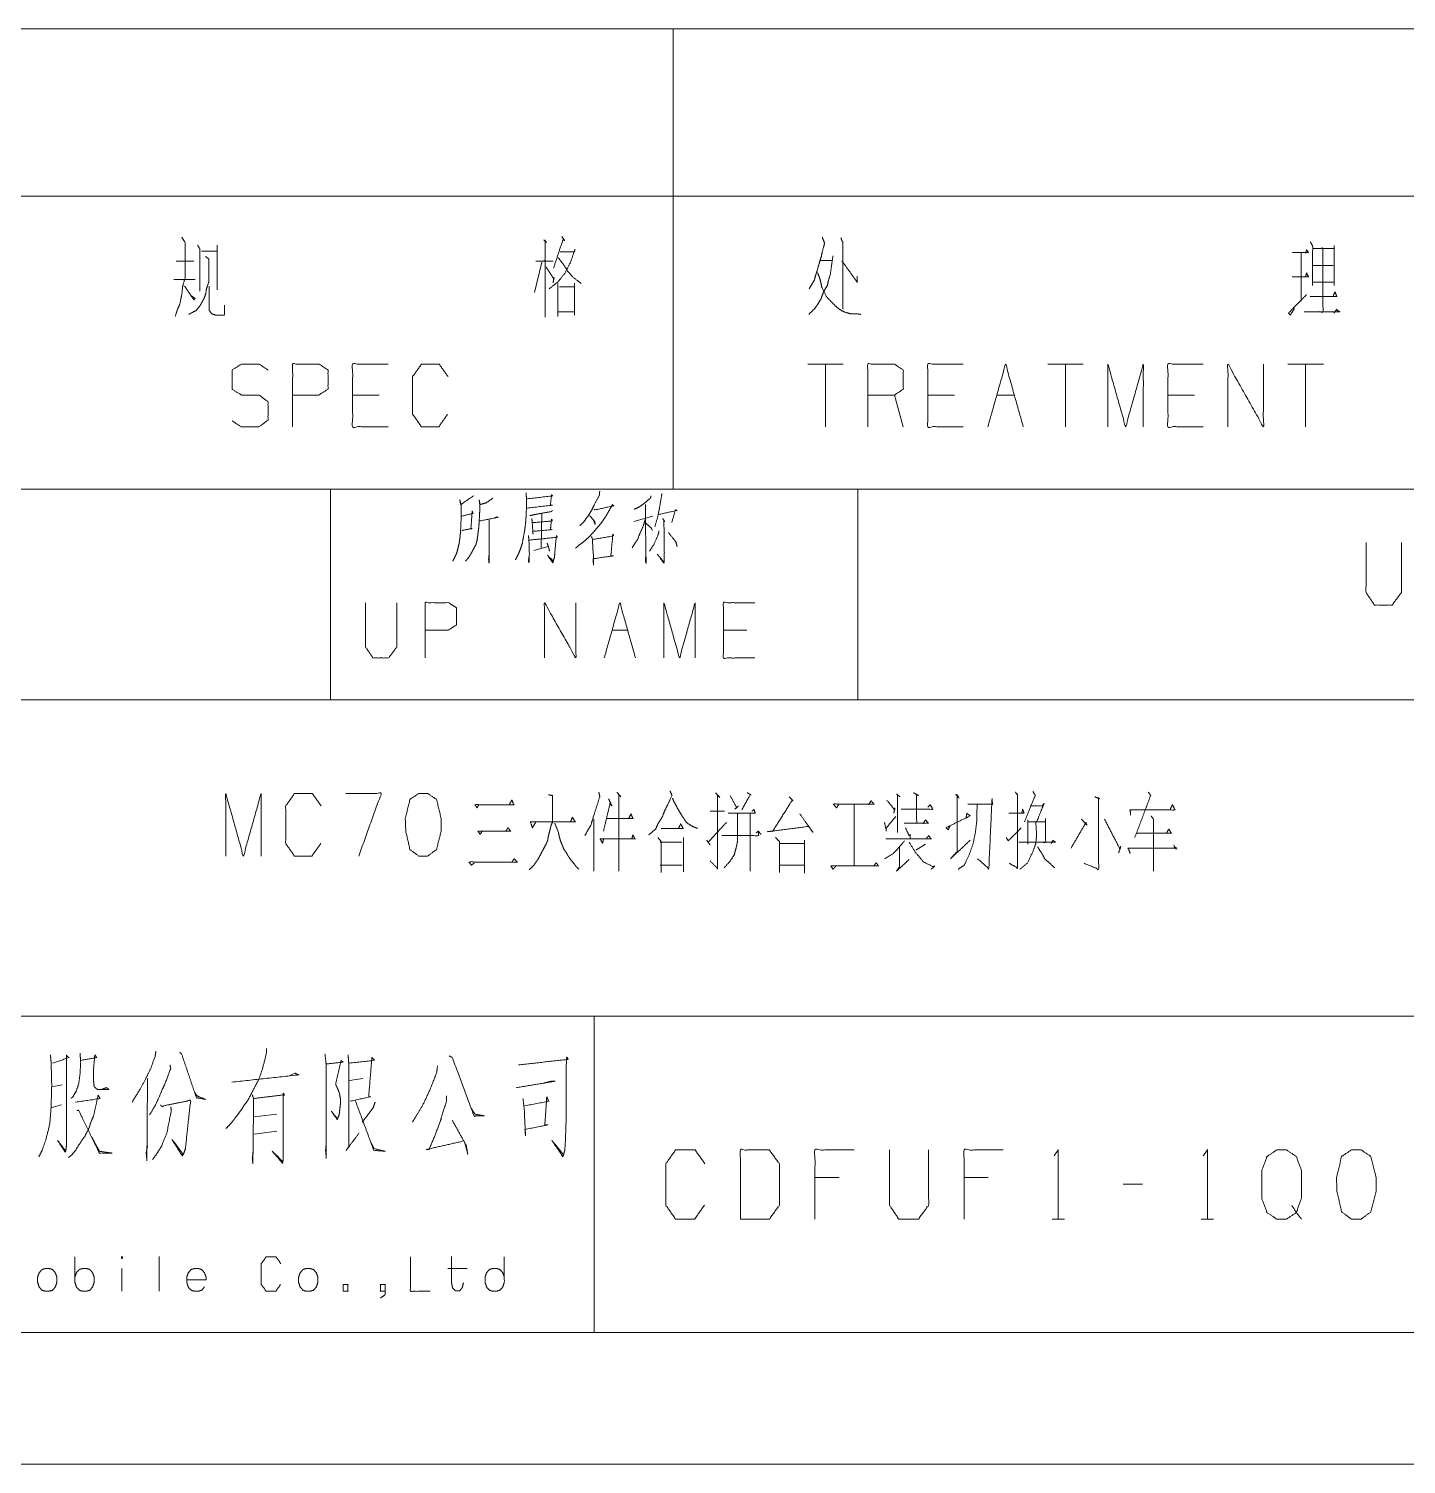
# Model space of a CAD drawing. Header units: millimetres. Extents: x 0 to 210, y 0 to 297.
# Drawn here: x 103.6 to 155.8, y 0 to 54.5 of the extents above; entities that cross this region are included whole.
import ezdxf

# ---------------------------------------------------------------- set-up
doc = ezdxf.new("R2010")
doc.units = ezdxf.units.MM
doc.layers.add('101', color=7, linetype='Continuous', true_color=0xffffff)

msp = doc.modelspace()

# ---------------------------------------------------------------- linework, layer by layer
at = {"layer": '101', "color": 72, "linetype": 'Continuous', "lineweight": 18}
for p, q in [((103, 54.463), (128, 54.463)), ((128, 54.463), (158, 54.463)), ((128, 54.463), (128, 48.113)), ((103, 48.113), (128, 48.113)), ((128, 48.113), (158, 48.113)), ((128, 48.113), (128, 37)), ((110.102, 46.025), (110.703, 46.025)), ((110.703, 46.25), (110.703, 44.55)), ((151.813, 45.95), (151.813, 44.125)), ((109.147, 45.65), (109.819, 45.65)), ((123.018, 45.6), (122.735, 44.45)), ((133.601, 45.675), (134.025, 45.675)), ((152.255, 45.475), (153.032, 45.475)), ((109.059, 44.95), (109.872, 44.95)), ((134.449, 41.737), (133.106, 41.737)), ((133.778, 41.737), (133.778, 39.362)), ((143.555, 41.737), (142.212, 41.737)), ((142.884, 41.737), (142.884, 39.362)), ((152.661, 41.737), (151.318, 41.737)), ((151.989, 41.737), (151.989, 39.362)), ((116.847, 40.563), (115.839, 40.563)), ((136.726, 39.362), (136.39, 40.563)), ((138.666, 40.563), (137.659, 40.563)), ((140.271, 40.563), (140.943, 40.563)), ((147.772, 40.563), (146.765, 40.563)), ((103, 37), (128, 37)), ((128, 37), (158, 37)), ((123.012, 36.054), (122.996, 34.751)), ((126.507, 35.767), (127.226, 35.966)), ((122.715, 34.663), (123.262, 34.818)), ((125.679, 31.649), (126.273, 31.649)), ((130.798, 31.649), (129.909, 31.649)), ((129.397, 24.774), (129.945, 24.774)), ((130.917, 24.699), (130.917, 22.499)), ((134.869, 25.049), (134.869, 22.699)), ((134.869, 25.024), (134.869, 22.699)), ((124.985, 24.474), (124.985, 22.499)), ((141.451, 24.449), (141.451, 23.524)), ((127.509, 23.599), (128.322, 23.599)), ((128.393, 23.774), (128.393, 22.474)), ((137.569, 23.524), (137.198, 23.299)), ((147.082, 23.324), (146.993, 23.499)), ((127.509, 22.724), (128.34, 22.724)), ((113.645, 14.842), (113.45, 14.738)), ((104.817, 14.393), (104.427, 14.324)), ((116.229, 14.635), (115.717, 14.566)), ((104.793, 13.634), (104.427, 13.531)), ((112.962, 13.289), (112.108, 13.186)), ((112.108, 12.53), (112.962, 12.634)), ((134.294, 10.876), (133.377, 10.876)), ((139.951, 10.876), (139.034, 10.876)), ((145.804, 10.628), (145.062, 10.628)), ((142.37, 9.303), (142.838, 9.303)), ((148.027, 9.303), (148.496, 9.303)), ((105.304, 6.907), (105.304, 7.873)), ((108.504, 7.887), (108.504, 6.562)), ((107.089, 7.431), (107.089, 6.562)), ((119.448, 7.431), (120.18, 7.431))]:
    msp.add_line(p, q, dxfattribs=at)
at = {"layer": '101', "color": 133, "linetype": 'Continuous', "lineweight": 18}
for p, q in [((25, 37), (205, 37)), ((115, 37), (115, 29)), ((135, 37), (135, 29)), ((25, 29), (205, 29)), ((75, 17), (184, 17)), ((125, 17), (125, 5)), ((25, 5), (205, 5)), ((25, 5), (205, 5)), ((0, 0), (210, 0))]:
    msp.add_line(p, q, dxfattribs=at)
at = {"layer": '101', "color": 72, "linetype": 'Continuous', "lineweight": 18}
for points, knots in [([(109.359, 46.55), (109.483, 46.35), (109.483, 45), (109.395, 44.7), (109.359, 44.375), (109.289, 44.025), (109.2, 43.825), (109.112, 43.55)], [0, 0, 0.076124, 0.513098, 0.61433, 0.720148, 0.835726, 0.906502, 1, 1]), ([(123.089, 46.45), (123.195, 46.35), (123.142, 46.425), (123.142, 43.525), (123.142, 45.65), (122.788, 45.65), (123.442, 45.65)], [0, 0, 0.023248, 0.037897, 0.500409, 0.839319, 0.895699, 1, 1]), ([(123.778, 46.575), (123.884, 46.425), (123.814, 46.45), (123.46, 45.375)], [0, 0, 0.13213, 0.186063, 1, 1]), ([(133.654, 46.55), (133.742, 46.325), (133.654, 46), (133.619, 45.825), (133.548, 45.6), (133.477, 45.35), (133.407, 45.125), (133.353, 44.925), (133.265, 44.775), (133.159, 44.6)], [0, 0, 0.116543, 0.278922, 0.364994, 0.478699, 0.603955, 0.717661, 0.817415, 0.901348, 1, 1]), ([(134.361, 46.525), (134.432, 46.35), (134.432, 43.825)], [0, 0, 0.06955, 1, 1]), ([(152.166, 46.375), (152.255, 46.225), (152.255, 44.725), (152.255, 44.85), (153.068, 44.85), (153.068, 44.725), (153.068, 46.225), (153.068, 46.125), (152.255, 46.125), (152.643, 46.125), (152.643, 43.725), (151.936, 43.725), (153.28, 43.725), (153.191, 43.775), (153.174, 43.825), (153.068, 43.675)], [0, 0, 0.016858, 0.162099, 0.174203, 0.252928, 0.265032, 0.410274, 0.419956, 0.498682, 0.536333, 0.76872, 0.837177, 0.967246, 0.977078, 0.982212, 1, 1]), ([(110.261, 45.825), (110.385, 45.725), (110.385, 44.85), (110.296, 44.6), (110.261, 44.375), (110.19, 44.2), (110.049, 43.95), (109.907, 43.775), (109.624, 43.625)], [0, 0, 0.062433, 0.405832, 0.509894, 0.59928, 0.673353, 0.786074, 0.87437, 1, 1]), ([(109.96, 46.25), (110.049, 46.1), (110.049, 44.5)], [0, 0, 0.098129, 1, 1]), ([(123.708, 46), (124.255, 46), (124.273, 46.1), (124.114, 45.625), (123.884, 45.175), (123.619, 44.85), (123.301, 44.6)], [0, 0, 0.220962, 0.261916, 0.463927, 0.667688, 0.836827, 1, 1]), ([(123.637, 45.775), (123.814, 45.55), (124.008, 45.25), (124.185, 45.05), (124.503, 44.8)], [0, 0, 0.21756, 0.48939, 0.692336, 1, 1]), ([(134.061, 45.85), (133.954, 45.125), (133.884, 44.9), (133.848, 44.725), (133.742, 44.55), (133.654, 44.35), (133.601, 44.2), (133.477, 44), (133.371, 43.85), (133.141, 43.625)], [0, 0, 0.296654, 0.39214, 0.464421, 0.547268, 0.635794, 0.700206, 0.795423, 0.869796, 1, 1]), ([(151.495, 45.975), (152.096, 45.975), (152.025, 46.075), (151.989, 45.95)], [0, 0, 0.704249, 0.847765, 1, 1]), ([(123.177, 45.425), (123.478, 44.95), (123.478, 45.025), (123.442, 44.825)], [0, 0, 0.668994, 0.75826, 1, 1]), ([(134.396, 45.65), (134.98, 44.85), (134.98, 45.075)], [0, 0, 0.814823, 1, 1]), ([(109.465, 44.7), (109.819, 44.175), (109.872, 44.225), (109.731, 44.325)], [0, 0, 0.720053, 0.802973, 1, 1]), ([(110.402, 44.7), (110.402, 43.775), (110.491, 43.65), (110.632, 43.6), (110.985, 43.6), (110.985, 43.975)], [0, 0, 0.472766, 0.551006, 0.627665, 0.808337, 1, 1]), ([(123.619, 44.8), (123.619, 43.55), (123.619, 43.725), (124.255, 43.725), (124.255, 43.6), (124.255, 44.8), (124.255, 44.675), (123.69, 44.675)], [0, 0, 0.306606, 0.349531, 0.505606, 0.536266, 0.830607, 0.861268, 1, 1]), ([(133.477, 45.2), (133.548, 45.025), (133.601, 44.825), (133.636, 44.65), (133.813, 44.3), (133.901, 44.2), (134.149, 43.95), (134.29, 43.825), (134.467, 43.725), (134.714, 43.65), (134.944, 43.65), (135.121, 43.625)], [0, 0, 0.075193, 0.157622, 0.228748, 0.384953, 0.438117, 0.578252, 0.653438, 0.734338, 0.837349, 0.928887, 1, 1]), ([(151.477, 45.05), (152.096, 45.05), (152.025, 45.2), (151.989, 45.075)], [0, 0, 0.676568, 0.857927, 1, 1]), ([(151.565, 43.85), (151.406, 43.6), (151.336, 43.675), (152.025, 44.375)], [0, 0, 0.214442, 0.289032, 1, 1]), ([(152.166, 44.3), (153.174, 44.3), (153.103, 44.475), (153.032, 44.325)], [0, 0, 0.739677, 0.87825, 1, 1]), ([(111.269, 39.588), (111.604, 39.362), (112.294, 39.362), (112.63, 39.613), (112.63, 40.313), (112.294, 40.563), (111.622, 40.563), (111.269, 40.788), (111.269, 41.513), (111.622, 41.737), (112.294, 41.737), (112.63, 41.513)], [0, 0, 0.068036, 0.184055, 0.254519, 0.372335, 0.4428, 0.555844, 0.62637, 0.748394, 0.81892, 0.931964, 1, 1]), ([(113.563, 39.362), (113.563, 41.737), (114.57, 41.737), (114.906, 41.513), (114.906, 40.788), (114.553, 40.563), (113.563, 40.563)], [0, 0, 0.401146, 0.571312, 0.639588, 0.762044, 0.832819, 1, 1]), ([(117.183, 39.362), (115.839, 39.362), (115.839, 41.737), (117.183, 41.737)], [0, 0, 0.26539, 0.73461, 1, 1]), ([(119.441, 39.838), (119.106, 39.362), (118.452, 39.362), (118.116, 39.838), (118.116, 41.263), (118.452, 41.737), (119.123, 41.737), (119.459, 41.263)], [0, 0, 0.114569, 0.243367, 0.357936, 0.638584, 0.753153, 0.885432, 1, 1]), ([(135.383, 39.362), (135.383, 41.737), (136.39, 41.737), (136.726, 41.513), (136.726, 40.788), (136.39, 40.563), (135.383, 40.563)], [0, 0, 0.400952, 0.571035, 0.639278, 0.761674, 0.829917, 1, 1]), ([(139.002, 39.362), (137.659, 39.362), (137.659, 41.737), (139.002, 41.737)], [0, 0, 0.26539, 0.73461, 1, 1]), ([(139.935, 39.362), (140.607, 41.737), (141.279, 39.362)], [0, 0, 0.5, 1, 1]), ([(144.488, 39.362), (144.488, 41.737), (145.16, 39.362), (145.832, 41.737), (145.832, 39.362)], [0, 0, 0.245192, 0.5, 0.754808, 1, 1]), ([(148.108, 39.362), (146.765, 39.362), (146.765, 41.737), (148.108, 41.737)], [0, 0, 0.26539, 0.73461, 1, 1]), ([(149.041, 39.362), (149.041, 41.737), (150.385, 39.362), (150.385, 41.737)], [0, 0, 0.317574, 0.682426, 1, 1]), ([(120.421, 36.739), (120.359, 36.695), (119.937, 36.407), (119.906, 36.584), (119.953, 36.407), (119.953, 35.833), (119.937, 35.48), (119.922, 35.237), (119.89, 34.994), (119.843, 34.774), (119.781, 34.553), (119.703, 34.398), (119.641, 34.266)], [0, 0, 0.024363, 0.186801, 0.243941, 0.302153, 0.485022, 0.597667, 0.675194, 0.753199, 0.825098, 0.89819, 0.953346, 1, 1]), ([(121.155, 36.65), (120.905, 36.474), (120.671, 36.407), (120.64, 36.584), (120.671, 36.319), (120.655, 36.054), (120.64, 35.767), (120.624, 35.524), (120.593, 35.303), (120.562, 35.061), (120.515, 34.884), (120.437, 34.751), (120.359, 34.597), (120.281, 34.464), (120.203, 34.354), (120.124, 34.266)], [0, 0, 0.096321, 0.172939, 0.229417, 0.313418, 0.396987, 0.487496, 0.564125, 0.634337, 0.711437, 0.768975, 0.817389, 0.871906, 0.920319, 0.962889, 1, 1]), ([(122.419, 36.849), (122.434, 36.65), (122.434, 36.297), (122.419, 35.966), (122.403, 35.745), (122.372, 35.458), (122.325, 35.215), (122.278, 34.95), (122.216, 34.751), (122.138, 34.553), (122.013, 34.31)], [0, 0, 0.076502, 0.212087, 0.33934, 0.424292, 0.535106, 0.630037, 0.733303, 0.813246, 0.895185, 1, 1]), ([(122.465, 36.628), (123.433, 36.739), (123.387, 36.783), (123.34, 36.385), (123.418, 36.385), (122.45, 36.275)], [0, 0, 0.391079, 0.41692, 0.577582, 0.608917, 1, 1]), ([(125.212, 36.915), (125.197, 36.761), (125.009, 36.407), (124.9, 36.187), (124.775, 35.988), (124.619, 35.767), (124.463, 35.613)], [0, 0, 0.101774, 0.363751, 0.525154, 0.678922, 0.85608, 1, 1]), ([(127.163, 36.739), (127.132, 36.65), (126.929, 36.474), (126.71, 36.319), (126.523, 36.231)], [0, 0, 0.111852, 0.433096, 0.752713, 1, 1]), ([(127.569, 36.827), (127.553, 36.717), (127.475, 36.253), (127.413, 35.944), (127.304, 35.568)], [0, 0, 0.086565, 0.451628, 0.696475, 1, 1]), ([(119.984, 35.414), (120.015, 35.436), (120.374, 35.502), (120.327, 35.48), (120.374, 36.165), (120.405, 36.076), (119.968, 35.966)], [0, 0, 0.022686, 0.239276, 0.269989, 0.676988, 0.732559, 1, 1]), ([(123.418, 36.187), (123.371, 36.143), (122.981, 36.076), (122.762, 36.032), (122.559, 35.988)], [0, 0, 0.072252, 0.516596, 0.766865, 1, 1]), ([(124.994, 36.231), (125.041, 36.209), (125.743, 36.363), (125.696, 36.407), (125.571, 36.187), (125.431, 35.944), (125.29, 35.745), (125.134, 35.546), (124.963, 35.348), (124.775, 35.149), (124.572, 34.972), (124.416, 34.862), (124.291, 34.751)], [0, 0, 0.017096, 0.254607, 0.275862, 0.359625, 0.452277, 0.53264, 0.616084, 0.702808, 0.792985, 0.881825, 0.94496, 1, 1]), ([(124.822, 35.988), (124.853, 35.966), (125.025, 35.767), (125.041, 35.657), (124.978, 35.811)], [0, 0, 0.066042, 0.519584, 0.712131, 1, 1]), ([(126.945, 36.407), (126.96, 34.663), (126.976, 34.177), (126.945, 34.266), (126.96, 34.464)], [0, 0, 0.691282, 0.883883, 0.921006, 1, 1]), ([(127.444, 36.032), (128.147, 36.187), (128.084, 36.209), (127.944, 35.723)], [0, 0, 0.55707, 0.608361, 1, 1]), ([(120.655, 35.789), (121.358, 35.922), (121.311, 35.944), (121.233, 35.9)], [0, 0, 0.834812, 0.895274, 1, 1]), ([(121.014, 35.833), (121.014, 34.199), (120.999, 34.31), (121.014, 34.487)], [0, 0, 0.849784, 0.907773, 1, 1]), ([(122.637, 35.878), (122.653, 35.723), (122.684, 35.281), (122.668, 35.392), (123.402, 35.458), (123.34, 35.458), (123.387, 35.855), (123.418, 35.789), (122.653, 35.723)], [0, 0, 0.056492, 0.217482, 0.25803, 0.525927, 0.548636, 0.694166, 0.720796, 1, 1]), ([(126.945, 35.855), (126.851, 35.568), (126.742, 35.326), (126.648, 35.083), (126.554, 34.95), (126.445, 34.774)], [0, 0, 0.251918, 0.474133, 0.691325, 0.826698, 1, 1]), ([(126.96, 35.701), (127.163, 35.524), (127.21, 35.436)], [0, 0, 0.729093, 1, 1]), ([(127.46, 35.414), (127.444, 35.303), (127.272, 34.906), (127.101, 34.641)], [0, 0, 0.12962, 0.632946, 1, 1]), ([(127.6, 35.878), (127.678, 35.767), (127.647, 35.789), (127.663, 34.619), (127.663, 34.332), (127.647, 34.177), (127.397, 34.531), (127.647, 34.222)], [0, 0, 0.051678, 0.066295, 0.513631, 0.623345, 0.682723, 0.848096, 1, 1]), ([(122.512, 35.237), (122.528, 35.039), (122.544, 34.531), (122.528, 34.199), (122.512, 34.288), (122.544, 34.509)], [0, 0, 0.147472, 0.523364, 0.768667, 0.835021, 1, 1]), ([(122.544, 35.061), (123.605, 35.171), (123.574, 35.237), (123.558, 35.127), (123.511, 34.619), (123.496, 34.42), (123.433, 34.199), (123.23, 34.487), (123.449, 34.266)], [0, 0, 0.374082, 0.399751, 0.438832, 0.617592, 0.687461, 0.76789, 0.891106, 1, 1]), ([(123.215, 34.95), (123.277, 34.774), (123.308, 34.641)], [0, 0, 0.579211, 1, 1]), ([(124.9, 35.193), (124.931, 35.127), (124.963, 34.575), (124.978, 34.509), (124.978, 34.111), (124.963, 34.288), (124.963, 34.354), (125.728, 34.464), (125.634, 34.464), (125.712, 35.281), (125.743, 35.237), (125.696, 35.215), (124.947, 35.083)], [0, 0, 0.01883, 0.160989, 0.178488, 0.28068, 0.326276, 0.343307, 0.542027, 0.566111, 0.777128, 0.791034, 0.804346, 1, 1]), ([(127.819, 35.348), (128.1, 34.994), (128.147, 34.818)], [0, 0, 0.711827, 1, 1]), ([(154.279, 34.974), (154.279, 33.074), (154.597, 32.599), (155.269, 32.599), (155.622, 33.074), (155.622, 34.974)], [0, 0, 0.337151, 0.438599, 0.557781, 0.662849, 1, 1]), ([(116.331, 32.687), (116.331, 31.009), (116.612, 30.589), (117.205, 30.589), (117.517, 31.009), (117.517, 32.687)], [0, 0, 0.337151, 0.438598, 0.557782, 0.662849, 1, 1]), ([(118.594, 30.589), (118.594, 32.687), (119.484, 32.687), (119.78, 32.488), (119.78, 31.848), (119.468, 31.649), (118.594, 31.649)], [0, 0, 0.401145, 0.571312, 0.639588, 0.762043, 0.832818, 1, 1]), ([(123.12, 30.589), (123.12, 32.687), (124.306, 30.589), (124.306, 32.687)], [0, 0, 0.317574, 0.682426, 1, 1]), ([(125.383, 30.589), (125.976, 32.687), (126.569, 30.589)], [0, 0, 0.5, 1, 1]), ([(127.646, 30.589), (127.646, 32.687), (128.239, 30.589), (128.832, 32.687), (128.832, 30.589)], [0, 0, 0.245192, 0.5, 0.754808, 1, 1]), ([(131.095, 30.589), (129.909, 30.589), (129.909, 32.687), (131.095, 32.687)], [0, 0, 0.26539, 0.73461, 1, 1]), ([(111.026, 23.074), (111.026, 25.449), (111.697, 23.074), (112.369, 25.449), (112.369, 23.074)], [0, 0, 0.245192, 0.5, 0.754808, 1, 1]), ([(114.628, 23.549), (114.292, 23.074), (113.638, 23.074), (113.302, 23.549), (113.302, 24.974), (113.638, 25.449), (114.31, 25.449), (114.645, 24.974)], [0, 0, 0.114568, 0.243367, 0.357935, 0.638584, 0.753153, 0.885432, 1, 1]), ([(116.074, 23.074), (116.922, 25.449), (115.579, 25.449)], [0, 0, 0.652471, 1, 1]), ([(118.686, 23.074), (119.022, 23.324), (119.198, 24.024), (119.198, 24.499), (119.022, 25.224), (118.686, 25.449), (118.35, 25.449), (118.014, 25.224), (117.837, 24.499), (117.855, 24.024), (118.014, 23.324), (118.35, 23.074), (118.686, 23.074)], [0, 0, 0.067526, 0.183971, 0.260584, 0.380943, 0.446141, 0.500306, 0.565504, 0.685863, 0.762529, 0.87831, 0.945835, 1, 1]), ([(120.627, 25.024), (120.556, 24.899), (120.485, 25.024), (121.952, 25.024), (121.881, 25.199), (121.793, 25.049)], [0, 0, 0.067832, 0.135667, 0.828614, 0.917765, 1, 1]), ([(123.274, 25.399), (123.416, 25.374), (123.416, 24.349), (123.363, 24.224), (123.327, 24.074), (123.274, 23.874), (123.239, 23.674), (123.186, 23.549), (123.097, 23.374), (123.027, 23.249), (122.938, 23.074), (122.868, 22.949), (122.691, 22.699), (122.532, 22.549)], [0, 0, 0.044754, 0.364228, 0.406548, 0.45458, 0.519071, 0.582374, 0.624695, 0.6858, 0.730559, 0.791664, 0.836425, 0.931852, 1, 1]), ([(125.179, 25.499), (125.215, 25.324), (124.967, 24.549), (124.879, 24.249), (124.773, 24.074), (124.649, 23.849)], [0, 0, 0.101082, 0.561694, 0.738765, 0.854619, 1, 1]), ([(125.551, 25.249), (125.674, 24.974), (125.604, 25.074), (125.356, 24.024)], [0, 0, 0.200663, 0.282158, 1, 1]), ([(125.869, 25.499), (126.01, 25.324), (125.939, 25.399), (125.939, 22.499)], [0, 0, 0.069698, 0.101629, 1, 1]), ([(127.88, 25.549), (127.951, 25.374), (127.792, 25.024), (127.668, 24.774), (127.58, 24.549), (127.421, 24.299), (127.332, 24.099), (127.067, 23.874)], [0, 0, 0.096466, 0.292958, 0.435526, 0.559074, 0.710523, 0.822278, 1, 1]), ([(127.969, 25.274), (128.075, 25.049), (128.198, 24.824), (128.322, 24.624), (128.499, 24.349), (128.729, 24.199), (128.923, 24.124)], [0, 0, 0.160437, 0.326057, 0.477744, 0.688599, 0.865587, 1, 1]), ([(129.609, 25.474), (129.768, 25.299), (129.679, 25.374), (129.679, 22.599), (129.397, 22.899)], [0, 0, 0.066812, 0.099558, 0.883527, 1, 1]), ([(130.157, 25.374), (130.404, 24.924), (130.475, 24.974), (130.333, 24.849)], [0, 0, 0.650982, 0.760754, 1, 1]), ([(130.811, 25.474), (130.952, 25.399), (130.917, 25.399), (130.598, 24.824)], [0, 0, 0.187738, 0.229198, 1, 1]), ([(132.398, 25.324), (132.539, 25.174), (132.504, 25.174), (131.779, 24.024), (131.567, 23.999), (133.14, 24.199), (133.299, 23.974), (132.804, 24.674)], [0, 0, 0.045476, 0.053273, 0.353144, 0.400259, 0.750088, 0.810878, 1, 1]), ([(134.285, 25.049), (134.197, 24.899), (134.073, 25.049), (135.611, 25.049), (135.505, 25.174), (135.417, 25.024)], [0, 0, 0.077575, 0.164213, 0.849384, 0.922425, 1, 1]), ([(136.102, 25.199), (136.403, 24.824), (136.403, 24.899), (136.367, 24.699)], [0, 0, 0.633418, 0.73228, 1, 1]), ([(136.473, 25.424), (136.597, 25.324), (136.509, 25.399), (136.509, 23.974)], [0, 0, 0.09358, 0.161759, 1, 1]), ([(137.11, 25.474), (137.304, 25.374), (137.233, 25.399), (137.233, 24.324), (136.756, 24.324), (137.675, 24.324), (137.569, 24.449), (137.481, 24.299)], [0, 0, 0.070461, 0.094629, 0.44107, 0.594865, 0.891064, 0.943892, 1, 1]), ([(138.715, 25.424), (138.838, 25.274), (138.768, 25.399), (138.768, 23.249), (138.52, 22.974), (139.263, 23.674)], [0, 0, 0.050137, 0.087166, 0.641529, 0.736915, 1, 1]), ([(139.174, 25.049), (140.111, 25.049), (140.093, 25.249), (139.97, 22.599), (139.545, 22.974)], [0, 0, 0.215022, 0.261108, 0.870039, 1, 1]), ([(140.973, 25.499), (141.062, 25.399), (141.062, 22.624), (140.744, 22.799)], [0, 0, 0.040791, 0.889014, 1, 1]), ([(141.645, 25.524), (141.733, 25.374), (141.327, 24.374)], [0, 0, 0.138883, 1, 1]), ([(141.539, 24.974), (141.981, 24.974), (142.069, 25.074), (141.786, 24.374)], [0, 0, 0.332162, 0.432482, 1, 1]), ([(143.992, 25.324), (144.169, 25.249), (144.134, 25.274), (144.134, 22.574), (143.586, 22.799)], [0, 0, 0.054427, 0.0667, 0.83209, 1, 1]), ([(146.021, 25.499), (146.11, 25.374), (145.509, 23.774)], [0, 0, 0.082206, 1, 1]), ([(122.779, 24.349), (122.656, 24.149), (122.585, 24.374), (124.282, 24.374), (124.176, 24.549), (124.105, 24.374)], [0, 0, 0.091825, 0.18391, 0.846413, 0.926308, 1, 1]), ([(125.48, 24.499), (126.47, 24.499), (126.399, 24.674), (126.311, 24.499)], [0, 0, 0.720068, 0.857376, 1, 1]), ([(130.439, 24.674), (130.439, 23.624), (130.369, 23.324), (130.316, 23.124), (130.174, 22.899), (129.927, 22.624)], [0, 0, 0.477097, 0.617144, 0.711161, 0.831907, 1, 1]), ([(130.086, 24.699), (131.111, 24.699), (131.058, 24.849), (130.987, 24.774)], [0, 0, 0.796344, 0.919932, 1, 1]), ([(136.014, 24.349), (136.085, 24.024), (136.067, 24.124), (136.438, 24.574)], [0, 0, 0.326889, 0.426696, 1, 1]), ([(136.65, 24.849), (137.852, 24.849), (137.746, 25.024), (137.658, 24.924)], [0, 0, 0.780464, 0.91334, 1, 1]), ([(138.502, 24.224), (138.432, 24.074), (138.343, 24.149), (139.263, 24.599), (139.139, 24.699), (139.103, 24.499)], [0, 0, 0.099458, 0.16898, 0.782769, 0.878185, 1, 1]), ([(139.528, 25.049), (139.51, 24.349), (139.457, 23.949), (139.369, 23.524), (139.227, 23.124), (139.033, 22.724), (138.803, 22.574)], [0, 0, 0.261159, 0.411649, 0.57355, 0.731783, 0.897658, 1, 1]), ([(140.726, 24.699), (141.309, 24.699), (141.256, 24.849), (141.221, 24.699)], [0, 0, 0.650628, 0.828097, 1, 1]), ([(141.451, 24.374), (142.122, 24.374), (142.122, 24.499), (142.122, 23.599), (141.115, 23.599), (142.493, 23.599), (142.405, 23.674), (142.334, 23.549)], [0, 0, 0.154676, 0.183463, 0.390728, 0.622742, 0.940235, 0.966927, 1, 1]), ([(145.35, 24.624), (145.332, 24.824), (147.029, 24.824), (146.94, 25.024), (146.852, 24.849)], [0, 0, 0.086831, 0.82065, 0.915214, 1, 1]), ([(146.127, 24.599), (146.216, 24.474), (146.216, 22.499)], [0, 0, 0.071936, 1, 1]), ([(120.75, 24.024), (120.68, 23.899), (120.591, 24.024), (121.828, 24.024), (121.74, 24.149), (121.652, 24.024)], [0, 0, 0.078041, 0.161234, 0.833614, 0.916809, 1, 1]), ([(123.504, 24.324), (123.645, 23.974), (123.681, 23.799), (123.734, 23.624), (123.787, 23.499), (123.857, 23.324), (123.946, 23.199), (124.017, 23.074), (124.105, 22.949), (124.229, 22.799), (124.317, 22.674), (124.423, 22.574)], [0, 0, 0.188133, 0.277113, 0.368246, 0.435919, 0.529984, 0.60628, 0.677854, 0.75415, 0.851057, 0.927353, 1, 1]), ([(127.544, 24.124), (128.375, 24.124), (128.287, 24.299), (128.198, 24.124)], [0, 0, 0.679351, 0.839675, 1, 1]), ([(129.273, 23.674), (129.397, 23.499), (129.326, 23.599), (130.015, 24.349)], [0, 0, 0.158116, 0.24847, 1, 1]), ([(129.838, 23.849), (131.235, 23.849), (131.235, 24.024)], [0, 0, 0.888629, 1, 1]), ([(131.323, 23.899), (131.235, 24.024), (131.146, 23.949)], [0, 0, 0.569089, 1, 1]), ([(136.809, 24.149), (136.951, 23.849), (136.986, 23.899), (136.986, 23.749)], [0, 0, 0.610907, 0.7237, 1, 1]), ([(140.638, 23.774), (140.708, 23.649), (141.203, 24.149)], [0, 0, 0.169523, 1, 1]), ([(141.751, 24.374), (141.786, 23.874), (141.751, 23.549), (141.663, 23.299), (141.451, 22.824), (141.15, 22.574)], [0, 0, 0.250073, 0.413172, 0.545461, 0.80499, 1, 1]), ([(143.48, 24.474), (143.692, 24.249), (143.656, 24.349), (143.091, 23.374)], [0, 0, 0.200467, 0.26923, 1, 1]), ([(144.363, 24.474), (144.929, 23.374), (144.982, 23.449), (144.894, 23.199)], [0, 0, 0.776012, 0.833641, 1, 1]), ([(145.579, 23.949), (146.887, 23.949), (146.799, 24.099), (146.711, 23.949)], [0, 0, 0.789755, 0.894878, 1, 1]), ([(125.356, 23.724), (125.321, 23.549), (125.232, 23.724), (126.558, 23.724), (126.47, 23.874), (126.434, 23.749)], [0, 0, 0.08908, 0.186897, 0.848318, 0.935186, 1, 1]), ([(127.421, 23.774), (127.544, 23.624), (127.544, 22.449)], [0, 0, 0.141987, 1, 1]), ([(131.885, 23.774), (132.027, 23.624), (132.027, 22.449), (132.027, 22.724), (132.981, 22.724), (132.981, 22.424), (132.981, 23.674), (132.981, 23.549), (132.044, 23.549)], [0, 0, 0.039472, 0.264467, 0.317125, 0.499888, 0.557333, 0.796688, 0.820623, 1, 1]), ([(136.774, 23.649), (136.491, 23.324), (136.35, 23.174), (136.014, 22.974)], [0, 0, 0.419155, 0.619714, 1, 1]), ([(136.067, 23.724), (137.781, 23.724), (137.693, 23.849), (137.605, 23.749)], [0, 0, 0.856804, 0.933309, 1, 1]), ([(136.951, 23.599), (137.198, 23.199), (137.499, 22.849), (137.852, 22.674), (137.923, 22.699), (137.781, 22.574)], [0, 0, 0.295856, 0.586012, 0.834122, 0.881288, 1, 1]), ([(141.822, 23.424), (141.999, 23.149), (142.087, 22.974), (142.476, 22.624)], [0, 0, 0.312492, 0.499899, 1, 1]), ([(145.332, 23.174), (145.261, 23.374), (147.099, 23.374), (146.993, 23.424)], [0, 0, 0.097865, 0.945909, 1, 1]), ([(120.467, 22.824), (120.344, 22.724), (120.255, 22.849), (122.076, 22.849), (121.97, 22.974), (121.881, 22.849)], [0, 0, 0.06494, 0.127432, 0.870594, 0.937508, 1, 1]), ([(136.58, 23.399), (136.58, 22.674), (136.473, 22.499), (136.951, 22.949)], [0, 0, 0.457251, 0.586308, 1, 1]), ([(134.162, 22.674), (134.056, 22.574), (133.985, 22.699), (135.788, 22.699), (135.699, 22.824), (135.611, 22.699)], [0, 0, 0.060776, 0.120654, 0.872344, 0.936171, 1, 1]), ([(104.378, 15.532), (104.402, 15.256), (104.427, 14.393), (104.402, 13.565), (104.353, 12.91), (104.207, 12.323), (104.061, 11.909), (103.939, 11.668)], [0, 0, 0.070329, 0.28934, 0.499598, 0.66644, 0.819873, 0.931328, 1, 1]), ([(104.451, 15.221), (105.085, 15.428), (104.988, 15.497), (104.988, 12.151), (104.963, 11.909), (104.939, 11.84), (104.646, 12.289), (104.939, 11.909)], [0, 0, 0.122096, 0.143967, 0.756448, 0.800872, 0.814267, 0.912285, 1, 1]), ([(105.5, 15.601), (105.524, 15.256), (105.5, 14.807), (105.451, 14.428), (105.354, 14.152), (105.232, 13.945), (105.158, 13.876)], [0, 0, 0.190955, 0.438946, 0.650197, 0.811822, 0.94447, 1, 1]), ([(105.549, 15.325), (106.134, 15.428), (106.061, 15.532), (106.012, 15.014), (106.012, 14.566), (106.037, 14.324), (106.158, 14.221), (106.598, 14.221), (106.5, 14.29), (106.329, 14.221)], [0, 0, 0.2097, 0.254412, 0.437767, 0.595973, 0.681594, 0.738018, 0.892888, 0.935041, 1, 1]), ([(108.377, 15.67), (108.353, 15.497), (108.182, 15.014), (108.011, 14.669), (107.792, 14.255), (107.621, 13.979), (107.475, 13.738)], [0, 0, 0.081145, 0.319755, 0.499048, 0.717309, 0.868472, 1, 1]), ([(109.28, 15.635), (109.353, 15.566), (109.914, 13.91), (110.255, 13.841), (109.938, 13.979), (109.841, 14.117)], [0, 0, 0.037082, 0.681736, 0.810183, 0.937685, 1, 1]), ([(112.572, 15.773), (112.572, 15.601), (112.425, 15.014), (112.279, 14.6), (112.133, 14.324), (111.864, 13.807), (111.474, 13.255), (111.206, 12.91), (111.035, 12.737)], [0, 0, 0.049752, 0.224096, 0.350741, 0.440843, 0.608969, 0.803946, 0.929998, 1, 1]), ([(114.79, 15.566), (114.839, 15.152), (114.839, 11.633), (114.815, 11.909), (114.839, 12.22)], [0, 0, 0.092137, 0.86992, 0.931161, 1, 1]), ([(114.864, 15.187), (115.473, 15.256), (115.4, 15.325), (115.205, 14.462), (115.205, 14.393), (115.254, 14.29), (115.327, 14.117), (115.376, 13.876), (115.376, 13.669), (115.351, 13.427), (115.327, 13.255), (115.254, 13.082), (115.034, 13.393), (115.254, 13.117)], [0, 0, 0.163215, 0.189964, 0.425151, 0.443502, 0.473933, 0.523768, 0.589295, 0.644348, 0.708904, 0.755239, 0.805074, 0.906208, 1, 1]), ([(115.668, 15.532), (115.693, 15.221), (115.693, 12.047), (115.595, 11.909), (116.083, 12.565)], [0, 0, 0.069653, 0.779472, 0.817267, 1, 1]), ([(115.717, 15.221), (116.669, 15.325), (116.571, 15.428), (116.449, 13.945), (116.522, 13.945), (115.742, 13.772)], [0, 0, 0.276543, 0.31765, 0.747833, 0.76898, 1, 1]), ([(119.497, 15.497), (119.619, 15.428), (120.448, 13.22), (120.839, 13.22), (120.473, 13.289), (120.326, 13.531)], [0, 0, 0.039541, 0.70512, 0.815248, 0.920313, 1, 1]), ([(122.13, 15.152), (124.009, 15.359), (123.96, 15.463), (123.935, 14.945), (123.935, 13.013), (123.911, 12.254), (123.887, 11.909), (123.838, 11.737), (123.813, 11.668), (123.399, 12.289), (123.813, 11.771)], [0, 0, 0.26165, 0.277494, 0.349234, 0.616765, 0.721921, 0.769814, 0.794638, 0.804772, 0.908173, 1, 1]), ([(108.914, 15.152), (108.938, 15.014), (108.719, 14.428), (108.621, 14.221), (108.475, 13.876), (108.328, 13.565), (108.133, 13.255)], [0, 0, 0.067376, 0.368458, 0.47848, 0.658655, 0.823687, 1, 1]), ([(111.254, 14.497), (113.791, 14.773), (113.645, 14.842)], [0, 0, 0.940373, 1, 1]), ([(119.058, 15.118), (119.034, 14.876), (118.765, 14.186), (118.521, 13.669), (118.277, 13.255), (118.107, 12.979)], [0, 0, 0.102841, 0.416512, 0.658905, 0.862492, 1, 1]), ([(108.06, 14.635), (108.036, 11.53), (108.011, 11.806), (108.06, 12.082)], [0, 0, 0.847819, 0.923473, 1, 1]), ([(122.057, 14.29), (123.521, 14.531), (123.374, 14.531), (123.106, 14.462)], [0, 0, 0.777946, 0.854702, 1, 1]), ([(105.329, 13.738), (106.256, 13.876), (106.183, 14.014), (106.11, 13.634), (106.012, 13.22), (105.915, 12.979), (105.817, 12.703), (105.671, 12.427), (105.475, 12.151), (105.329, 11.909), (105.183, 11.737), (105.061, 11.633)], [0, 0, 0.248086, 0.289439, 0.391758, 0.504362, 0.573317, 0.650816, 0.733521, 0.823007, 0.897765, 0.957654, 1, 1]), ([(108.548, 13.634), (108.621, 13.565), (108.67, 13.6), (109.694, 13.807), (109.548, 12.461), (109.499, 11.978), (109.426, 11.771), (109.377, 11.702), (108.987, 12.323), (109.402, 11.771)], [0, 0, 0.021075, 0.033595, 0.2526, 0.536205, 0.63793, 0.683936, 0.701643, 0.855332, 1, 1]), ([(112.035, 14.014), (112.084, 13.876), (112.059, 11.599), (112.059, 11.392), (112.035, 11.599), (112.059, 11.84)], [0, 0, 0.047497, 0.786427, 0.853598, 0.921235, 1, 1]), ([(112.084, 13.876), (113.206, 14.014), (113.206, 14.083), (113.255, 14.014), (113.206, 13.979), (113.206, 11.564), (113.181, 11.426), (112.791, 11.875), (113.181, 11.495)], [0, 0, 0.224399, 0.238095, 0.254869, 0.26673, 0.746111, 0.773928, 0.891943, 1, 1]), ([(115.937, 13.807), (116.644, 11.909), (117.083, 11.875), (116.644, 11.978), (116.547, 12.185)], [0, 0, 0.643821, 0.783835, 0.927245, 1, 1]), ([(116.693, 13.738), (116.62, 13.531), (116.205, 12.979)], [0, 0, 0.241282, 1, 1]), ([(119.399, 13.979), (119.399, 13.772), (119.18, 13.082), (119.204, 13.117), (118.985, 12.53), (118.741, 11.944), (118.643, 11.944), (120.009, 12.254)], [0, 0, 0.05545, 0.249412, 0.26073, 0.428483, 0.598636, 0.624771, 1, 1]), ([(122.301, 13.876), (122.35, 13.462), (122.399, 12.461), (122.374, 12.703), (123.252, 12.875), (123.13, 12.875), (123.204, 13.945), (123.277, 13.772), (122.374, 13.6)], [0, 0, 0.085839, 0.292104, 0.342086, 0.526357, 0.55147, 0.772214, 0.810798, 1, 1]), ([(105.378, 13.427), (105.451, 13.427), (106.232, 11.806), (106.719, 11.806), (106.232, 11.875), (105.939, 12.427)], [0, 0, 0.021039, 0.538445, 0.678705, 0.820361, 1, 1]), ([(108.938, 13.565), (108.963, 13.427), (108.792, 12.565), (108.597, 12.082), (108.426, 11.806), (108.255, 11.564)], [0, 0, 0.064861, 0.4718, 0.712904, 0.863112, 1, 1]), ([(119.619, 13.048), (120.156, 12.082), (120.204, 11.771), (120.107, 12.151)], [0, 0, 0.610117, 0.783655, 1, 1]), ([(129.183, 9.827), (128.812, 9.303), (128.09, 9.303), (127.719, 9.827), (127.719, 11.401), (128.09, 11.925), (128.832, 11.925), (129.202, 11.401)], [0, 0, 0.114569, 0.243366, 0.357935, 0.638584, 0.753153, 0.885431, 1, 1]), ([(130.548, 9.303), (131.641, 9.303), (132.031, 9.827), (132.031, 11.401), (131.641, 11.925), (130.548, 11.925), (130.548, 9.303)], [0, 0, 0.142135, 0.227161, 0.43179, 0.516817, 0.658951, 1, 1]), ([(133.377, 9.303), (133.377, 11.925), (134.86, 11.925)], [0, 0, 0.638733, 1, 1]), ([(136.205, 11.925), (136.205, 9.827), (136.557, 9.303), (137.298, 9.303), (137.688, 9.827), (137.688, 11.925)], [0, 0, 0.337151, 0.438598, 0.557782, 0.662849, 1, 1]), ([(139.034, 9.303), (139.034, 11.925), (140.517, 11.925)], [0, 0, 0.638733, 1, 1]), ([(142.448, 11.704), (142.604, 11.925), (142.604, 9.303)], [0, 0, 0.093489, 1, 1]), ([(148.106, 11.704), (148.262, 11.925), (148.262, 9.303)], [0, 0, 0.093491, 1, 1]), ([(151.461, 9.827), (151.637, 9.551), (151.266, 9.303), (150.895, 9.303), (150.524, 9.551), (150.329, 10.076), (150.329, 11.152), (150.524, 11.677), (150.895, 11.925), (151.266, 11.925), (151.637, 11.677), (151.832, 11.152), (151.832, 10.103), (151.637, 9.551), (151.832, 9.303)], [0, 0, 0.043278, 0.102318, 0.151366, 0.210406, 0.284429, 0.426831, 0.500854, 0.559894, 0.608943, 0.667982, 0.742005, 0.880756, 0.958211, 1, 1]), ([(154.095, 9.303), (154.465, 9.579), (154.661, 10.352), (154.661, 10.876), (154.465, 11.677), (154.095, 11.925), (153.724, 11.925), (153.353, 11.677), (153.158, 10.876), (153.178, 10.352), (153.353, 9.579), (153.724, 9.303), (154.095, 9.303)], [0, 0, 0.067525, 0.183971, 0.260583, 0.380943, 0.44614, 0.500305, 0.565504, 0.685863, 0.762528, 0.878309, 0.945836, 1, 1]), ([(107.089, 7.79), (107.109, 7.845), (107.089, 7.887), (107.07, 7.845), (107.089, 7.79)], [0, 0, 0.280626, 0.5, 0.719374, 1, 1]), ([(113.108, 6.824), (112.923, 6.562), (112.562, 6.562), (112.376, 6.824), (112.376, 7.611), (112.562, 7.873), (112.932, 7.873), (113.118, 7.611)], [0, 0, 0.114568, 0.243368, 0.357936, 0.638583, 0.753151, 0.885432, 1, 1]), ([(118.034, 7.873), (118.034, 6.562), (118.775, 6.562)], [0, 0, 0.638732, 1, 1]), ([(120.043, 6.879), (119.994, 6.686), (119.887, 6.576), (119.75, 6.576), (119.633, 6.686), (119.594, 6.879), (119.594, 7.887)], [0, 0, 0.107406, 0.190396, 0.26402, 0.350758, 0.456999, 1, 1]), ([(121.594, 7.873), (121.594, 6.907), (121.535, 6.727), (121.428, 6.603), (121.292, 6.562), (121.165, 6.562), (121.028, 6.603), (120.921, 6.727), (120.862, 6.907), (120.862, 7.1), (120.921, 7.266), (121.028, 7.39), (121.165, 7.431), (121.292, 7.431), (121.428, 7.39), (121.535, 7.266), (121.594, 7.1)], [0, 0, 0.286726, 0.342739, 0.39146, 0.433824, 0.471471, 0.513835, 0.562556, 0.618569, 0.675914, 0.728049, 0.77677, 0.819134, 0.856781, 0.899145, 0.947866, 1, 1]), ([(103.949, 6.727), (104.056, 6.603), (104.193, 6.562), (104.319, 6.562), (104.456, 6.603), (104.563, 6.727), (104.622, 6.907), (104.622, 7.1), (104.563, 7.266), (104.456, 7.39), (104.319, 7.431), (104.193, 7.431), (104.056, 7.39), (103.949, 7.266), (103.89, 7.1), (103.89, 6.907), (103.949, 6.727)], [0, 0, 0.063223, 0.118197, 0.16705, 0.222024, 0.285249, 0.357934, 0.432348, 0.5, 0.563226, 0.6182, 0.667052, 0.722026, 0.785249, 0.852901, 0.927315, 1, 1]), ([(105.304, 6.907), (105.363, 6.727), (105.47, 6.603), (105.607, 6.562), (105.734, 6.562), (105.87, 6.603), (105.978, 6.727), (106.036, 6.907), (106.036, 7.1), (105.978, 7.266), (105.87, 7.39), (105.734, 7.431), (105.607, 7.431), (105.47, 7.39), (105.363, 7.266), (105.304, 7.1)], [0, 0, 0.078529, 0.146835, 0.206229, 0.25901, 0.318404, 0.38671, 0.465239, 0.545636, 0.618727, 0.687034, 0.746428, 0.799208, 0.858602, 0.926909, 1, 1]), ([(110.221, 6.727), (110.113, 6.603), (109.977, 6.562), (109.85, 6.562), (109.713, 6.603), (109.606, 6.727), (109.547, 6.907), (109.547, 7.1), (109.606, 7.266), (109.713, 7.39), (109.85, 7.431), (109.977, 7.431), (110.113, 7.39), (110.221, 7.266), (110.279, 7.1), (110.279, 7.003), (109.547, 7.003)], [0, 0, 0.053947, 0.100854, 0.142542, 0.18945, 0.243397, 0.305417, 0.368913, 0.426638, 0.480585, 0.527493, 0.569181, 0.616088, 0.670035, 0.727761, 0.759509, 1, 1]), ([(113.849, 6.727), (113.956, 6.603), (114.093, 6.562), (114.22, 6.562), (114.356, 6.603), (114.464, 6.727), (114.522, 6.907), (114.522, 7.1), (114.464, 7.266), (114.356, 7.39), (114.22, 7.431), (114.093, 7.431), (113.956, 7.39), (113.849, 7.266), (113.79, 7.1), (113.79, 6.907), (113.849, 6.727)], [0, 0, 0.063224, 0.118198, 0.167051, 0.222025, 0.285248, 0.357933, 0.432348, 0.5, 0.563224, 0.618198, 0.667051, 0.722025, 0.785248, 0.8529, 0.927315, 1, 1]), ([(115.478, 6.562), (115.663, 6.562), (115.663, 6.824), (115.478, 6.824), (115.478, 6.562)], [0, 0, 0.207087, 0.5, 0.707087, 1, 1]), ([(117.078, 6.562), (116.892, 6.562), (116.892, 6.824), (117.078, 6.824), (117.078, 6.438), (116.892, 6.3)], [0, 0, 0.148246, 0.357931, 0.506177, 0.815186, 1, 1])]:
    msp.add_open_spline(points, degree=1, knots=knots, dxfattribs=at)

doc.saveas('drawing.dxf')
